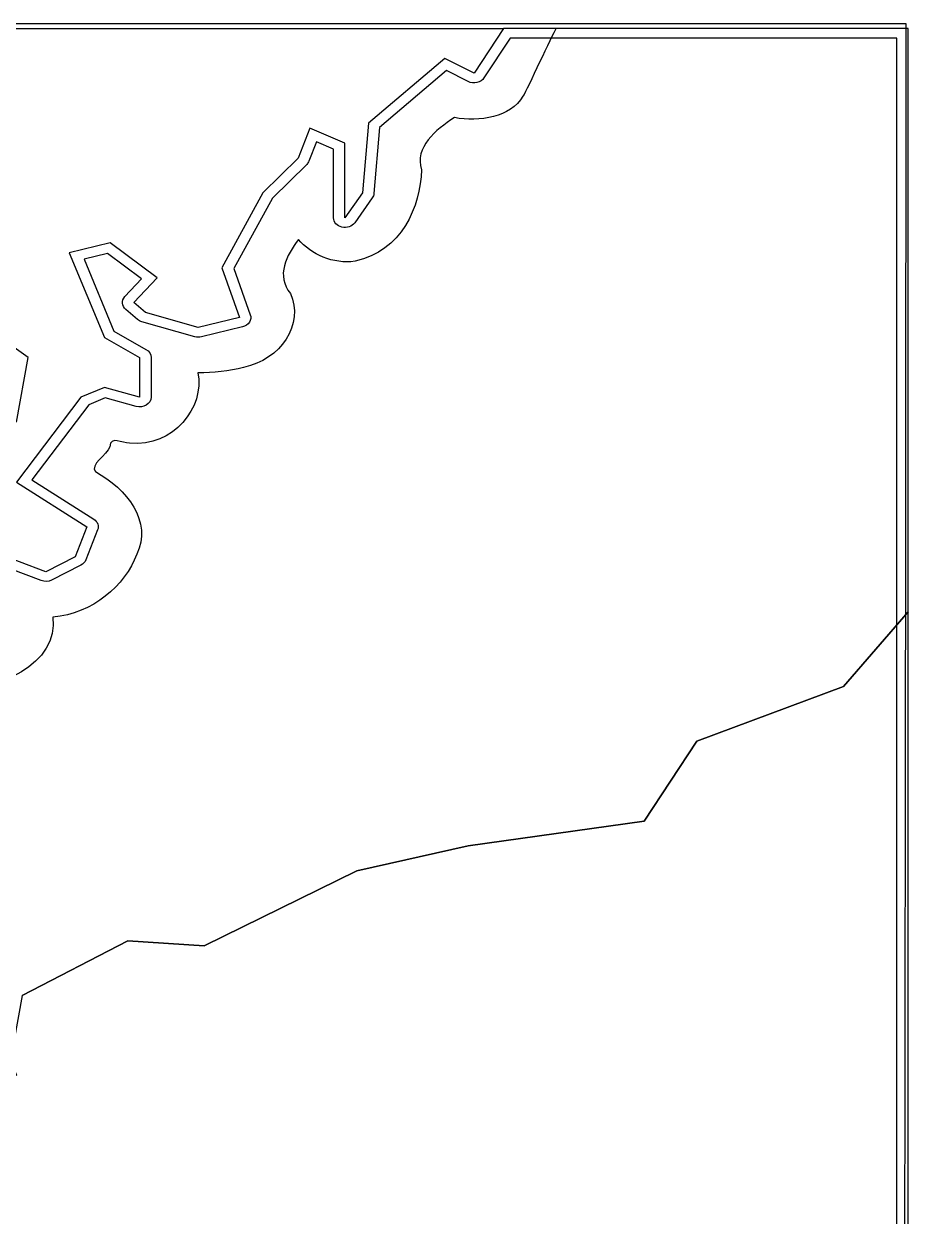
# Model space of a CAD drawing. Extents: x 1 to 639, y -1 to 499.
# Drawn here: x 481.5 to 639, y 285.1 to 497.5 of the extents above; entities that cross this region are included whole.
import ezdxf

# ---------------------------------------------------------------- set-up
doc = ezdxf.new("R2010")
doc.units = 0
for name, color, linetype in [('Background', 7, 'CONTINUOUS'), ('Land', 7, 'CONTINUOUS'), ('Nations', 7, 'CONTINUOUS'), ('Seas', 7, 'CONTINUOUS')]:
    doc.layers.add(name, color=color, linetype=linetype)

msp = doc.modelspace()

# ---------------------------------------------------------------- linework, layer by layer
at = {"layer": 'Background', "color": 1}
msp.add_lwpolyline([(638.64735, 497.531739), (1.344743, 497.531739)], dxfattribs=at)
msp.add_open_spline([(638.64735, 0.221553), (638.019626, 175.141915), (638.64735, 331.790628), (638.64735, 497.531739)], degree=3, dxfattribs=at)
at = {"layer": 'Land', "color": 5}
for points in [[(560.661589, 351.068592), (592.004219, 355.509021), (601.407134, 369.718392), (627.526046, 379.487328), (639.018322, 392.80862), (639.018322, 496.714634), (566.930067, 496.714634), (561.706242, 488.721865), (556.482471, 491.386122), (542.900596, 479.841009), (541.855836, 467.407806), (538.721663, 462.967388), (538.721663, 476.288667), (532.453105, 478.952925), (530.363507, 473.624415), (524.095002, 467.407806), (516.781658, 454.086526), (519.915964, 445.20567), (512.602567, 443.429497), (503.199836, 446.093759), (501.110317, 447.869925), (505.289355, 452.310358), (496.931278, 458.526949), (489.617908, 456.750779), (495.886466, 441.653326), (502.154997, 438.100982), (502.154997, 430.996297), (495.886466, 432.772464), (491.70748, 430.996297), (480.215072, 415.89885), (492.75216, 407.906074), (490.662694, 402.577567), (485.438949, 399.913291), (466.633276, 407.017978)], [(480.215072, 426.555876), (482.304697, 438.100982), (476.036059, 442.541418)], [(639.018322, 203.64638), (639.018322, 392.80862), (627.526046, 379.487328), (601.407134, 369.718392), (592.004219, 355.509021), (560.661589, 351.068592), (540.811103, 346.628162), (513.647485, 333.306875), (500.065637, 334.194967), (481.259937, 324.426031), (479.170418, 312.88091), (480.215072, 310.216658), (473.946567, 307.552403), (469.767528, 311.104736), (461.409451, 309.328566), (449.917148, 296.895379), (442.603831, 293.343034), (430.066716, 294.231111), (425.887704, 284.462162)], [(481.259937, 324.426031), (500.065637, 334.194967), (513.647485, 333.306875), (540.811103, 346.628162), (560.661589, 351.068592), (592.004219, 355.509021)]]:
    msp.add_lwpolyline(points, dxfattribs=at)
at = {"layer": 'Land', "color": 3}
msp.add_lwpolyline([(566.930067, 496.714634), (576.363119, 496.732547)], dxfattribs=at)
for points in [[(576.363119, 496.732547), (575.576566, 495.528439), (571.211235, 485.841459), (570.424682, 484.637351)], [(570.424682, 484.637351), (568.246077, 480.895264), (562.636279, 480.034041), (558.225942, 480.824806)], [(558.225942, 480.824806), (554.831472, 478.660243), (551.092858, 475.50916), (552.353333, 471.53179)], [(552.353333, 471.53179), (552.172067, 464.973757), (548.806331, 456.988348), (540.512177, 455.241906)], [(530.446348, 459.139867), (528.298091, 456.296958), (526.384202, 452.624985), (529.012519, 449.511608)], [(540.512177, 455.241906), (536.620926, 454.665075), (532.651754, 456.452331), (530.446348, 459.139867)], [(529.012519, 449.511608), (531.445123, 444.062361), (527.291643, 437.673027), (520.669999, 436.333487)], [(520.669999, 436.333487), (518.054409, 435.598914), (515.282027, 435.348047), (512.537082, 435.369094)], [(512.537082, 435.369094), (513.773056, 429.311339), (508.197336, 422.023374), (500.367473, 422.813686)], [(500.367473, 422.813686), (499.032968, 422.778536), (496.993085, 424.235092), (496.861243, 422.202028)], [(496.861243, 422.202028), (496.338189, 420.795634), (493.205471, 418.908492), (494.268937, 417.752757)], [(494.268937, 417.752757), (499.866855, 414.729816), (504.496135, 408.745882), (501.646706, 403.039153)], [(501.646706, 403.039153), (499.538719, 397.41852), (493.786734, 392.46195), (486.685189, 391.8192)], [(486.685189, 391.8192), (487.853191, 383.893904), (476.802848, 377.494116), (468.392304, 380.777416)]]:
    msp.add_open_spline(points, degree=3, dxfattribs=at)
at = {"layer": 'Nations', "color": 5}
for points in [[(568.123152, 494.990288), (563.479214, 487.885046)], [(623.787035, 108.529024), (632.804903, 106.825267), (636.989683, 107.418621), (636.989683, 203.646991), (636.989683, 392.8093), (636.989683, 494.990288), (568.123152, 494.990288)], [(560.662382, 487.243959), (556.796346, 489.214984), (544.869835, 479.076977), (543.880083, 467.284817)], [(536.692628, 462.968031), (536.692628, 475.223101), (533.637009, 476.52181), (532.287423, 473.079405)], [(531.903857, 472.502606), (525.816354, 466.464622), (518.946584, 453.953306), (521.858507, 445.701819)], [(543.59592, 466.520653), (540.461377, 462.080794)], [(499.525728, 448.947694), (502.491679, 452.099864), (496.426877, 456.611362), (492.248579, 455.59646), (497.574348, 442.770108), (503.280455, 439.536192)], [(501.764525, 444.874309), (499.674847, 446.650617)], [(511.961164, 441.793777), (502.557587, 444.458241)], [(520.473334, 443.548022), (513.16052, 441.771711)], [(504.183768, 438.101551), (504.183768, 430.996311)], [(501.512774, 429.360526), (496.042199, 430.910896), (493.109745, 429.66454), (482.946628, 416.313742), (493.969825, 409.285654)], [(494.676474, 407.360554), (492.58677, 402.032526)], [(484.614878, 398.337545), (468.07573, 404.585858), (466.76615, 399.575634), (471.010355, 395.968827), (478.087611, 392.530096)], [(491.706184, 401.099364), (486.483047, 398.434902)]]:
    msp.add_lwpolyline(points, dxfattribs=at)
for points in [[(562.230625, 487.057077), (561.699678, 486.936238), (561.133773, 487.003675), (560.662382, 487.243959)], [(563.479214, 487.885046), (563.21213, 487.476692), (562.761573, 487.177917), (562.230625, 487.057077)], [(532.287423, 473.079405), (532.204624, 472.867874), (532.074365, 472.671994), (531.903857, 472.502606)], [(543.880083, 467.284817), (543.857263, 467.014663), (543.759914, 466.752874), (543.59592, 466.520653)], [(538.18008, 461.306149), (537.301262, 461.51304), (536.692776, 462.192881), (536.692628, 462.968031)], [(540.461377, 462.080794), (539.992129, 461.416149), (539.058897, 461.099258), (538.18008, 461.306149)], [(499.674847, 446.650617), (498.943898, 447.27218), (498.879672, 448.26154), (499.525728, 448.947694)], [(502.557587, 444.458241), (502.258836, 444.542746), (501.987321, 444.685193), (501.764525, 444.874309)], [(521.695416, 444.378862), (521.435136, 443.974153), (520.995, 443.674924), (520.473334, 443.548022)], [(521.858507, 445.701819), (522.014434, 445.260036), (521.955697, 444.78357), (521.695416, 444.378862)], [(513.16052, 441.771711), (512.767257, 441.67614), (512.349194, 441.683831), (511.961164, 441.793777)], [(503.280455, 439.536192), (503.844698, 439.216357), (504.183647, 438.678038), (504.183768, 438.101551)], [(503.340828, 429.597278), (502.811657, 429.2732), (502.131474, 429.185109), (501.512774, 429.360526)], [(504.183768, 430.996311), (504.183641, 430.441909), (503.87, 429.921356), (503.340828, 429.597278)], [(493.969825, 409.285654), (494.668149, 408.840056), (494.952776, 408.064656), (494.676474, 407.360554)], [(492.58677, 402.032526), (492.43361, 401.642131), (492.121281, 401.311154), (491.706184, 401.099364)], [(486.483047, 398.434902), (485.916177, 398.145658), (485.219069, 398.10933), (484.614878, 398.337545)]]:
    msp.add_open_spline(points, degree=3, dxfattribs=at)
at = {"layer": 'Seas', "color": 2}
for points in [[(380.963093, 496.714634), (566.930093, 496.714634), (561.706242, 488.721865), (556.482471, 491.386122), (542.900596, 479.841009), (541.855836, 467.407806), (538.721663, 462.967388), (538.721663, 476.288667), (532.453105, 478.952925), (530.363507, 473.624415), (524.095002, 467.407806), (516.781658, 454.086526), (519.915964, 445.20567), (512.602567, 443.429497), (503.199836, 446.093759), (501.110317, 447.869925), (505.289355, 452.310358), (496.931278, 458.526949), (489.617908, 456.750779), (495.886466, 441.653326), (502.154997, 438.100982), (502.154997, 430.996297), (495.886466, 432.772464), (491.70748, 430.996297), (480.215072, 415.89885), (492.75216, 407.906074), (490.662694, 402.577567), (485.438949, 399.913291), (466.633276, 407.017978)], [(480.215072, 426.555876), (482.304697, 438.100982), (476.036059, 442.541418)]]:
    msp.add_lwpolyline(points, dxfattribs=at)

doc.saveas('drawing.dxf')
